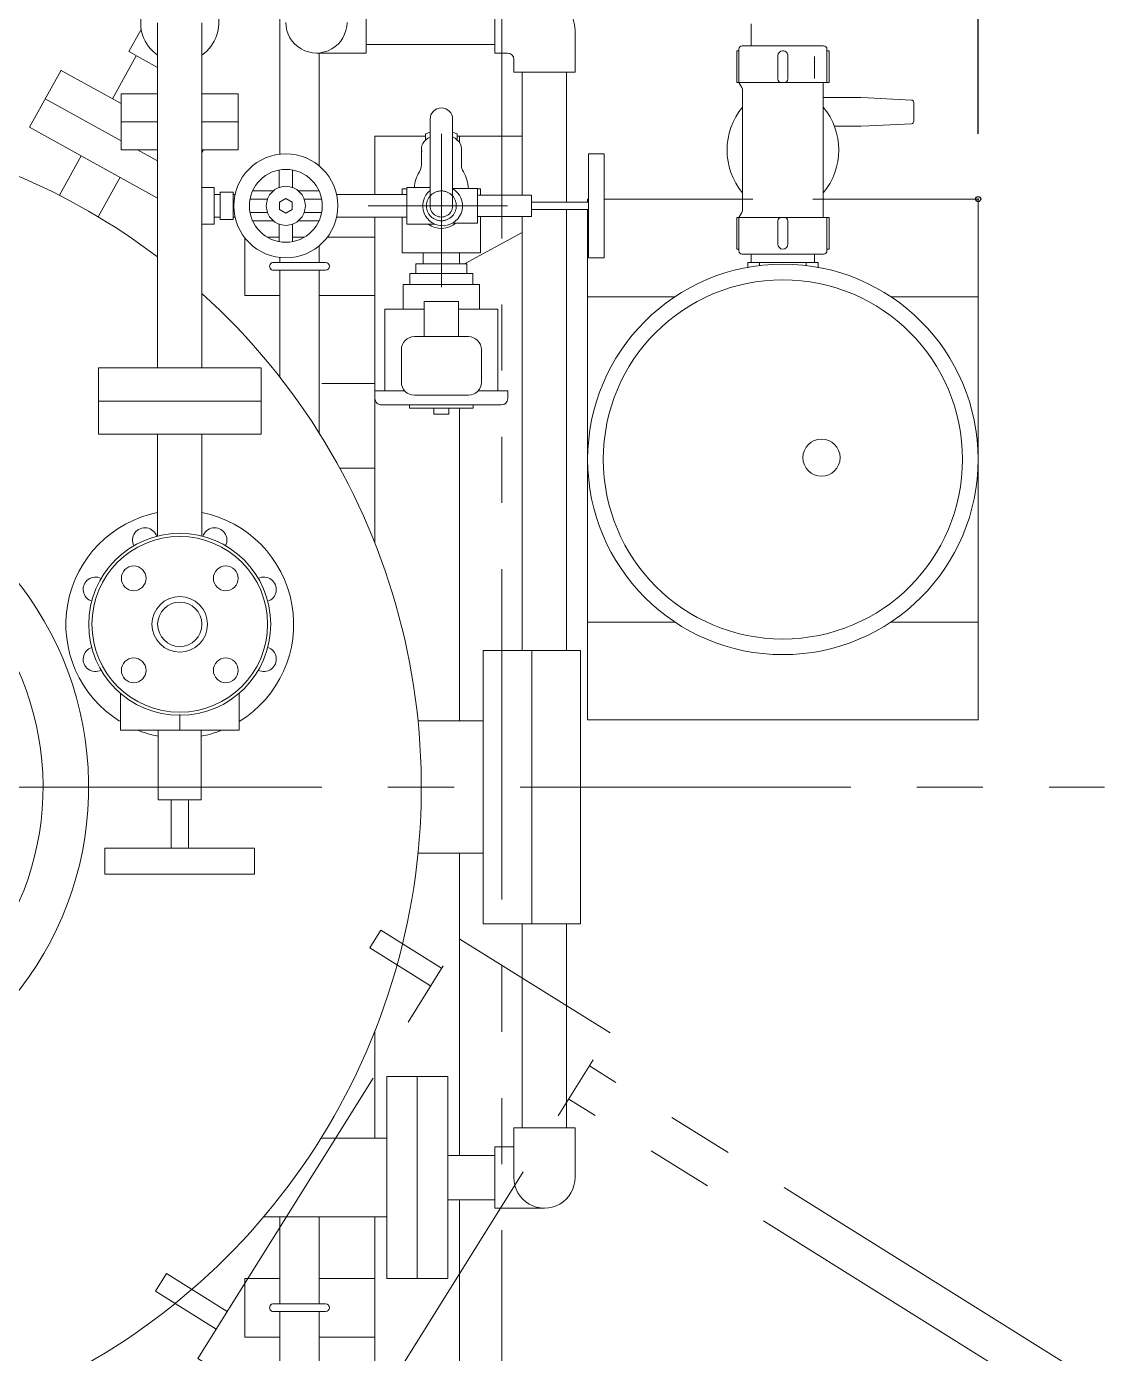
# Model space of a CAD drawing. Units: millimetres at full size. Extents: x -3234 to 3095, y -3490 to 3437.
# Drawn here: x -1517 to -689, y 596 to 1615 of the extents above; entities that cross this region are included whole.
import ezdxf

# ---------------------------------------------------------------- set-up
doc = ezdxf.new("R2010")
doc.units = ezdxf.units.MM
doc.header["$LTSCALE"] = 8
doc.header["$PDMODE"] = 32
doc.header["$PDSIZE"] = 4
for name, pattern in [('USER1', [50.8, 31.75, -6.35, 6.35, -6.35]), ('USER2', [19.05, 12.7, -6.35]), ('USER3', [63.5, 31.75, -6.35, 6.35, -6.35, 6.35, -6.35])]:
    doc.linetypes.add(name, pattern=pattern)
doc.layers.add('0-0_0', color=7, linetype='Continuous')
doc.layers.add('0-3_DEFPOINTS', color=7, linetype='Continuous')
doc.layers.add('0-1_LY_1', color=7, linetype='Continuous', lineweight=18)

# ---------------------------------------------------------------- blocks, each defined once
blk = doc.blocks.new('D5')
at = {"layer": '0-0_0'}
blk.add_line((938.4, 501.7), (938.4, 2280.572), dxfattribs=at)
at = {"layer": '0-3_DEFPOINTS'}
blk.add_point((938.4, 451.7), dxfattribs=at)

msp = doc.modelspace()

# ---------------------------------------------------------------- linework, layer by layer
at = {"layer": '0-1_LY_1', "linetype": 'USER3'}
for p, q in [((-1151.722, -71.348), (-1151.722, 2125.808)), ((-1253.127, 907.515), (-1244.649, 921.084)), ((-1253.127, 907.515), (-1244.649, 921.084)), ((-1198.006, 891.938), (-1244.649, 921.084)), ((-1206.485, 878.369), (-1253.127, 907.515)), ((-1183.963, 914.411), (-1068.601, 842.326)), ((-1269.971, 520.067), (-1068.601, 842.326)), ((-719.473, 588.79), (-1084.499, 816.884)), ((-735.37, 563.349), (-1100.397, 791.443)), ((-1417.932, 643.772), (-1409.453, 657.341)), ((-1362.811, 628.195), (-1409.453, 657.341)), ((-1371.29, 614.626), (-1417.932, 643.772))]:
    msp.add_line(p, q, dxfattribs=at)
at = {"layer": '0-1_LY_1', "color": 3}
for p, q in [((-1322.222, 1677.459), (-1322.222, 1517.405)), ((-1438.295, 1596.141), (-1428.817, 1613.242)), ((-1416.222, 1618.158), (-1416.222, 1353.159)), ((-1382.222, 1618.158), (-1382.222, 1353.159)), ((-1450.936, 1559.93), (-1432.611, 1592.99)), ((-1438.295, 1596.141), (-1416.222, 1583.906)), ((-1292.222, 1595.059), (-1292.222, 1508.477)), ((-1490.731, 1581.988), (-1444.222, 1556.208)), ((-1444.222, 1563.659), (-1444.222, 1520.659)), ((-1444.222, 1563.659), (-1416.222, 1563.659)), ((-1382.222, 1563.659), (-1354.222, 1563.659)), ((-1354.222, 1563.659), (-1354.222, 1520.659)), ((-904.782, 1560.859), (-875.595, 1560.859)), ((-875.222, 1560.859), (-837.122, 1558.954)), ((-835.222, 1556.956), (-835.222, 1542.761)), ((-1444.222, 1542.159), (-1416.222, 1542.159)), ((-1382.222, 1542.159), (-1354.222, 1542.159)), ((-1206.872, 1544.258), (-1206.872, 1477.659)), ((-1189.572, 1477.659), (-1189.572, 1544.258)), ((-837.122, 1540.764), (-875.222, 1538.859)), ((-1206.872, 1534.252), (-1210.347, 1532.884)), ((-1210.347, 1528.342), (-1210.347, 1532.884)), ((-1186.097, 1532.884), (-1189.571, 1534.252)), ((-1186.097, 1528.342), (-1186.097, 1532.884)), ((-1184.222, 1531.158), (-1184.222, 1526.168)), ((-896.277, 1538.859), (-875.595, 1538.859)), ((-1444.222, 1520.659), (-1416.222, 1520.659)), ((-1382.222, 1520.659), (-1354.222, 1520.659)), ((-1382.222, 1518.542), (-1381.049, 1520.659)), ((-1213.6, 1509.052), (-1213.6, 1521.709)), ((-1182.844, 1509.052), (-1182.844, 1521.693)), ((-1085.164, 1517.658), (-1073.222, 1517.658)), ((-1085.164, 1517.658), (-1085.164, 1437.659)), ((-1073.222, 1517.658), (-1073.222, 1437.659)), ((-1322.722, 1491.8), (-1322.722, 1505.208)), ((-1312.721, 1491.8), (-1312.721, 1505.208)), ((-1382.222, 1491.659), (-1372.722, 1491.659)), ((-1372.722, 1491.659), (-1372.722, 1463.659)), ((-1343.251, 1489.159), (-1327.353, 1489.159)), ((-1308.091, 1489.159), (-1292.193, 1489.159)), ((-1228.222, 1486.308), (-1228.222, 1490.659)), ((-1228.222, 1490.659), (-1224.722, 1490.659)), ((-1224.722, 1491.659), (-1206.872, 1491.659)), ((-1224.722, 1491.659), (-1224.722, 1463.659)), ((-1188.935, 1490.922), (-1170.442, 1490.922)), ((-1170.442, 1490.922), (-1170.442, 1464.395)), ((-1170.442, 1490.659), (-1168.222, 1490.659)), ((-1168.222, 1485.732), (-1168.222, 1490.659)), ((-1372.722, 1486.308), (-1368.222, 1486.308)), ((-1368.222, 1488.159), (-1358.222, 1488.159)), ((-1368.222, 1488.159), (-1368.222, 1467.158)), ((-1358.222, 1488.159), (-1358.222, 1467.158)), ((-1358.222, 1486.308), (-1356.776, 1486.308)), ((-1331.864, 1482.659), (-1345.272, 1482.659)), ((-1322.702, 1480.533), (-1317.722, 1483.408)), ((-1322.702, 1474.784), (-1322.702, 1480.533)), ((-1317.722, 1483.408), (-1312.742, 1480.533)), ((-1312.743, 1480.533), (-1312.743, 1474.784)), ((-1290.172, 1482.659), (-1303.58, 1482.659)), ((-1278.668, 1486.308), (-1224.722, 1486.308)), ((-1129.022, 1485.732), (-1129.022, 1469.585)), ((-1129.022, 1480.542), (-1085.164, 1480.542)), ((-1372.722, 1469.009), (-1368.222, 1469.009)), ((-1358.222, 1469.009), (-1356.776, 1469.009)), ((-1331.864, 1472.658), (-1345.272, 1472.658)), ((-1317.722, 1471.908), (-1322.702, 1474.784)), ((-1312.742, 1474.783), (-1317.722, 1471.908)), ((-1290.172, 1472.658), (-1303.58, 1472.658)), ((-1278.668, 1469.009), (-1224.722, 1469.009)), ((-1228.222, 1441.659), (-1228.222, 1469.009)), ((-1170.442, 1477.659), (-1164.098, 1477.659)), ((-1170.442, 1469.585), (-1164.098, 1469.585)), ((-1168.222, 1441.659), (-1168.222, 1469.585)), ((-1164.098, 1469.585), (-1129.022, 1469.585)), ((-1129.022, 1474.775), (-1085.164, 1474.775)), ((-1382.222, 1463.659), (-1372.722, 1463.659)), ((-1368.222, 1467.158), (-1358.222, 1467.158)), ((-1343.251, 1466.159), (-1327.353, 1466.159)), ((-1322.722, 1450.109), (-1322.722, 1463.517)), ((-1312.721, 1450.109), (-1312.721, 1463.517)), ((-1308.091, 1466.159), (-1292.193, 1466.159)), ((-1224.722, 1463.659), (-1203.383, 1463.659)), ((-1188.935, 1464.395), (-1170.442, 1464.395)), ((-1332.144, 1453.659), (-1322.722, 1453.659)), ((-1312.721, 1453.659), (-1303.3, 1453.659)), ((-1136.022, 1457.112), (-1180.507, 1433.159)), ((-1322.222, 1437.912), (-1322.222, 1434.159)), ((-1292.222, 1446.84), (-1292.222, 1434.159)), ((-1228.222, 1441.659), (-1168.222, 1441.659)), ((-1212.223, 1441.659), (-1212.223, 1433.158)), ((-1184.222, 1441.659), (-1184.222, 1433.158)), ((-1085.164, 1437.659), (-1073.222, 1437.659)), ((-1327.222, 1434.159), (-1287.222, 1434.159)), ((-1327.222, 1428.159), (-1287.222, 1428.159)), ((-1322.222, 1428.159), (-1322.222, 1345.973)), ((-1292.222, 1428.159), (-1292.222, 1303.35)), ((-1217.722, 1433.158), (-1178.722, 1433.158)), ((-1217.722, 1425.659), (-1217.722, 1433.158)), ((-1178.722, 1425.659), (-1178.722, 1433.158)), ((-1227.472, 1417.158), (-1168.972, 1417.158)), ((-1227.472, 1398.159), (-1227.472, 1417.158)), ((-1222.472, 1425.659), (-1173.972, 1425.659)), ((-1222.472, 1417.158), (-1222.472, 1425.659)), ((-1173.972, 1417.158), (-1173.972, 1425.659)), ((-1168.972, 1398.159), (-1168.972, 1417.158)), ((-1241.722, 1398.159), (-1211.472, 1398.159)), ((-1241.722, 1335.659), (-1241.722, 1398.159)), ((-1211.472, 1404.159), (-1184.972, 1404.159)), ((-1211.472, 1377.159), (-1211.472, 1404.159)), ((-1184.972, 1377.159), (-1184.972, 1404.159)), ((-1184.972, 1398.159), (-1154.722, 1398.159)), ((-1154.722, 1335.659), (-1154.722, 1398.159)), ((-1218.972, 1377.159), (-1177.472, 1377.159)), ((-1228.972, 1342.159), (-1228.972, 1367.159)), ((-1167.472, 1342.159), (-1167.472, 1367.159)), ((-1461.722, 1353.159), (-1336.722, 1353.159)), ((-1461.722, 1353.159), (-1461.722, 1302.159)), ((-1336.722, 1353.159), (-1336.722, 1302.159)), ((-1249.222, 1335.659), (-1226.571, 1335.659)), ((-1249.222, 1329.659), (-1249.222, 1335.659)), ((-1169.872, 1335.659), (-1147.222, 1335.659)), ((-1147.222, 1329.659), (-1147.222, 1335.659)), ((-1461.722, 1327.659), (-1336.722, 1327.659)), ((-1218.972, 1332.159), (-1177.472, 1332.159)), ((-1244.222, 1324.659), (-1152.222, 1324.659)), ((-1222.722, 1322.159), (-1222.722, 1324.659)), ((-1222.722, 1322.159), (-1173.722, 1322.159)), ((-1203.972, 1317.659), (-1203.972, 1322.159)), ((-1203.972, 1317.659), (-1192.472, 1317.659)), ((-1192.472, 1317.659), (-1192.472, 1322.159)), ((-1173.722, 1322.159), (-1173.722, 1324.659)), ((-1461.722, 1302.159), (-1336.722, 1302.159)), ((-1416.222, 1302.159), (-1416.222, 1223.96)), ((-1382.222, 1302.159), (-1382.222, 1223.96)), ((-1091.222, 1136.159), (-1091.222, 926.158)), ((-1444.831, 1103.189), (-1444.831, 1074.815)), ((-1353.613, 1103.189), (-1353.613, 1074.815)), ((-1399.222, 1086.895), (-1399.222, 1074.815)), ((-1184.222, 1081.959), (-1184.222, 1081.922)), ((-1444.831, 1074.815), (-1353.613, 1074.815)), ((-1415.723, 1074.815), (-1415.723, 1021.319)), ((-1382.721, 1074.815), (-1382.721, 1021.319)), ((-1415.722, 1021.319), (-1382.721, 1021.319)), ((-1405.817, 1021.319), (-1405.817, 984.158)), ((-1392.627, 1021.319), (-1392.627, 984.158)), ((-1456.722, 984.158), (-1341.722, 984.158)), ((-1456.722, 964.158), (-1456.722, 984.158)), ((-1240.222, 808.659), (-1193.222, 808.659)), ((-1290.693, 761.409), (-1240.222, 761.409)), ((-1193.222, 748.159), (-1157.422, 748.159)), ((-1193.222, 714.158), (-1157.422, 714.158)), ((-1334.803, 700.909), (-1240.222, 700.909)), ((-1322.222, 700.909), (-1322.222, 634.159)), ((-1292.222, 700.909), (-1292.222, 634.159)), ((-1349.222, 653.659), (-1349.222, 608.659)), ((-1349.222, 653.659), (-1322.222, 653.659)), ((-1292.222, 653.659), (-1249.222, 653.659)), ((-1240.222, 653.659), (-1193.222, 653.659)), ((-1327.222, 634.159), (-1287.222, 634.159)), ((-1327.222, 628.159), (-1287.222, 628.159)), ((-1322.222, 628.159), (-1322.222, 579.043)), ((-1292.222, 628.159), (-1292.222, 579.043)), ((-1349.222, 608.659), (-1322.222, 608.659)), ((-1292.222, 608.659), (-1249.222, 608.659))]:
    msp.add_line(p, q, dxfattribs=at)
at = {"layer": '0-1_LY_1'}
for p, q in [((-1256.022, 1642.059), (-1256.022, 1595.059)), ((-1157.222, 1642.059), (-1157.222, 1595.059)), ((-1095.522, 1612.059), (-1095.522, 1580.359)), ((-960.122, 1600.558), (-960.122, 1617.558)), ((-1256.022, 1601.559), (-1157.222, 1601.559)), ((-967.118, 1600.558), (-904.526, 1600.558)), ((-1294.222, 1595.059), (-1256.022, 1595.059)), ((-1157.222, 1595.059), (-1147.522, 1595.059)), ((-971.342, 1596.718), (-969.678, 1596.718)), ((-969.678, 1597.998), (-969.678, 1572.398)), ((-939.662, 1592.878), (-939.662, 1574.958)), ((-931.982, 1592.878), (-931.982, 1574.958)), ((-911.522, 1575.358), (-911.522, 1592.358)), ((-901.966, 1597.998), (-901.966, 1572.398)), ((-901.966, 1596.718), (-900.302, 1596.718)), ((-900.302, 1596.718), (-900.302, 1572.398)), ((-1514.664, 1538.127), (-1490.441, 1581.827)), ((-1142.522, 1590.059), (-1142.522, 1580.359)), ((-1142.522, 1580.359), (-1095.522, 1580.359)), ((-1136.022, 1580.359), (-1136.022, 1485.732)), ((-1102.022, 1580.359), (-1102.022, 1480.542)), ((-904.782, 1572.398), (-904.782, 1468.718)), ((-1502.553, 1559.977), (-1444.222, 1527.644)), ((-966.862, 1567.278), (-966.862, 1473.838)), ((-1514.664, 1538.127), (-1416.222, 1483.559)), ((-1431.62, 1520.659), (-1416.222, 1512.123)), ((-1491.684, 1485.734), (-1474.869, 1516.068)), ((-1461.947, 1469.25), (-1445.133, 1499.585)), ((-1085.822, 1482.858), (-1085.164, 1482.858)), ((-1085.822, 1482.858), (-1085.822, 1480.542)), ((-1073.222, 1482.858), (-958.822, 1482.858)), ((-912.822, 1482.858), (-785.822, 1482.858)), ((-785.822, 1482.858), (-785.822, 1082.859)), ((-1136.022, 1469.585), (-1136.022, 1136.159)), ((-1102.022, 1474.775), (-1102.022, 1136.159)), ((-1085.822, 1474.775), (-1085.822, 1082.859)), ((-971.342, 1468.718), (-971.342, 1444.398)), ((-900.302, 1468.718), (-971.342, 1468.718)), ((-969.678, 1468.718), (-969.678, 1443.118)), ((-901.966, 1468.718), (-901.966, 1443.118)), ((-900.302, 1468.718), (-900.302, 1444.398)), ((-939.662, 1466.158), (-939.662, 1448.238)), ((-931.982, 1466.158), (-931.982, 1448.238)), ((-971.342, 1444.398), (-969.678, 1444.398)), ((-904.526, 1440.558), (-967.118, 1440.558)), ((-960.122, 1434.058), (-960.122, 1440.558)), ((-911.522, 1434.058), (-911.522, 1440.558)), ((-900.302, 1444.398), (-901.966, 1444.398)), ((-962.822, 1430.108), (-962.822, 1434.058)), ((-908.822, 1434.058), (-962.822, 1434.058)), ((-953.822, 1431.756), (-953.822, 1434.058)), ((-917.822, 1431.756), (-917.822, 1434.058)), ((-908.822, 1430.108), (-908.822, 1434.058)), ((-1085.822, 1407.858), (-1018.738, 1407.858)), ((-852.906, 1407.858), (-785.822, 1407.858)), ((-1085.822, 1157.859), (-1018.738, 1157.859)), ((-852.907, 1157.859), (-785.822, 1157.859)), ((-1166.222, 1136.159), (-1091.222, 1136.159)), ((-1166.222, 1136.159), (-1166.222, 926.158)), ((-1128.722, 1136.159), (-1128.722, 926.158)), ((-1216.155, 1081.959), (-1166.222, 1081.959)), ((-1085.822, 1082.859), (-785.822, 1082.859)), ((-1216.155, 980.358), (-1166.222, 980.358)), ((-1166.222, 926.158), (-1091.222, 926.158)), ((-1136.022, 926.158), (-1136.022, 769.359)), ((-1102.022, 926.158), (-1102.022, 769.359)), ((-1240.222, 808.659), (-1240.222, 653.659)), ((-1216.722, 808.659), (-1216.722, 653.659)), ((-1193.222, 653.659), (-1193.222, 808.659)), ((-1142.522, 769.359), (-1142.522, 731.158)), ((-1142.522, 769.359), (-1095.522, 769.359)), ((-1095.522, 769.359), (-1095.522, 731.158)), ((-1157.222, 754.659), (-1142.522, 754.659)), ((-1157.222, 754.659), (-1157.222, 707.659)), ((-1157.222, 707.659), (-1119.022, 707.659))]:
    msp.add_line(p, q, dxfattribs=at)
at = {"layer": '0-1_LY_1', "color": 5}
for p, q in [((-1249.222, 1531.158), (-1210.347, 1531.158)), ((-1249.222, 1531.158), (-1249.222, 1486.308)), ((-1186.097, 1531.158), (-1136.022, 1531.158)), ((-1249.222, 1469.009), (-1249.222, 1218.475)), ((-1285.722, 1453.659), (-1249.222, 1453.659)), ((-1292.222, 1408.658), (-1249.222, 1408.658)), ((-1290.033, 1341.159), (-1249.222, 1341.159)), ((-1184.222, 1322.159), (-1184.222, 1081.959)), ((-1276.241, 1276.159), (-1249.222, 1276.159)), ((-1184.222, 748.159), (-1184.222, 980.358)), ((-1249.222, 843.842), (-1249.222, 761.409)), ((-1184.222, 714.158), (-1184.222, 411.159)), ((-1249.222, 700.909), (-1249.222, 411.159))]:
    msp.add_line(p, q, dxfattribs=at)
at = {"layer": '0-1_LY_1', "linetype": 'USER1'}
for p, q in [((-1198.222, 1532.921), (-1198.222, 1415.064)), ((-1254.544, 1477.659), (-1147.401, 1477.659)), ((-2356.905, 1031.159), (-688.761, 1031.159))]:
    msp.add_line(p, q, dxfattribs=at)
at = {"layer": '0-1_LY_1'}
msp.add_lwpolyline([(-971.342, 1596.718), (-971.342, 1572.398), (-900.302, 1572.398)], dxfattribs=at)
at = {"layer": '0-1_LY_1', "color": 3}
for points in [[(-1206.873, 1530.628), (-1208.684, 1529.615), (-1210.258, 1528.422), (-1211.559, 1527.076), (-1212.557, 1525.609), (-1213.231, 1524.053), (-1213.564, 1522.443), (-1213.548, 1520.817), (-1213.185, 1519.211)], [(-1182.844, 1521.701), (-1183.046, 1523.445), (-1183.646, 1525.143), (-1184.629, 1526.751), (-1185.969, 1528.226), (-1187.631, 1529.53), (-1189.571, 1530.628)], [(-1170.442, 1485.732), (-1164.098, 1485.732), (-1129.022, 1485.732)], [(-1456.722, 964.158), (-1341.722, 964.158), (-1341.722, 984.158)]]:
    msp.add_lwpolyline(points, dxfattribs=at)
at = {"layer": '0-1_LY_1', "color": 5}
msp.add_lwpolyline([(-1349.222, 1453.006), (-1349.222, 1408.658), (-1322.222, 1408.658)], dxfattribs=at)
at = {"layer": '0-1_LY_1', "linetype": 'USER3'}
msp.add_lwpolyline([(-1269.971, 520.067), (-1385.332, 592.153), (-1183.963, 914.411)], dxfattribs=at)
at = {"layer": '0-1_LY_1', "color": 3}
for centre, radius in [((-1317.722, 1477.659), 40), ((-1317.722, 1477.659), 28), ((-1317.722, 1477.659), 15), ((-935.822, 1282.859), 150), ((-935.822, 1282.859), 138), ((-1399.222, 1156.158), 69.9), ((-1399.222, 1156.158), 67.5), ((-1434.578, 1191.514), 9.5), ((-1363.867, 1191.514), 9.5), ((-1399.222, 1156.158), 21.35), ((-1399.222, 1156.158), 17), ((-1434.578, 1120.803), 9.5), ((-1363.867, 1120.803), 9.5)]:
    msp.add_circle(centre, radius, dxfattribs=at)
at = {"layer": '0-1_LY_1', "color": 3, "linetype": 'USER2'}
msp.add_circle((-1198.222, 1477.659), 11.5, dxfattribs=at)
at = {"layer": '0-1_LY_1'}
msp.add_circle((-906.151, 1284.212), 14.286, dxfattribs=at)
at = {"layer": '0-1_LY_1', "color": 3}
for centre, radius, start, end in [((-1399.222, 1618.158), 30, 304.51811, 235.48186), ((-1198.222, 1544.258), 8.65, 0, 179.99996), ((-837.222, 1556.956), 2, 0, 87.13753), ((-837.222, 1542.761), 2, 272.86247, 0), ((-1223.6, 1509.052), 10, 327.96831, 0.00001), ((-1172.844, 1509.052), 10, 180.00009, 212.03171), ((-1724.222, 1031.159), 510.6, 52.89972, 67.19877), ((-1193.743, 1490.373), 25.218, 147.96834, 177.07801), ((-1202.701, 1490.373), 25.218, 1.24701, 32.0317), ((-1197.257, 1477.659), 15.282, 128.99173, 59.80976), ((-1188.935, 1493.805), 2.883, 257.23532, 270.00002), ((-1198.222, 1477.659), 8.65, 179.99996, 359.99998), ((-1198.222, 1477.659), 17.3, 234.02262, 309.94463), ((-1188.935, 1461.512), 2.883, 89.99998, 117.26593), ((-1327.222, 1431.158), 3, 89.99998, 270), ((-1287.222, 1431.158), 3, 270.00002, 89.99998), ((-1724.222, 1031.159), 510.6, 275.73242, 47.94835), ((-1218.972, 1367.159), 10, 89.99998, 179.99996), ((-1177.472, 1367.159), 10, 0, 89.99998), ((-1218.972, 1342.159), 10, 179.99996, 270), ((-1177.472, 1342.159), 10, 270.00002, 0), ((-1244.222, 1329.659), 5, 179.99996, 270), ((-1152.222, 1329.659), 5, 270.00002, 0), ((-1724.222, 1031.159), 255, 289.23272, 158.972), ((-1724.222, 1031.159), 220, 291.50512, 160.06772), ((-1327.222, 631.158), 3, 89.99998, 270), ((-1287.222, 631.158), 3, 270.00002, 89.99998)]:
    msp.add_arc(centre, radius, start, end, dxfattribs=at)
at = {"layer": '0-1_LY_1'}
for centre, radius, start, end in [((-1125.522, 1612.059), 30, 0, 89.99998), ((-1294.222, 1618.559), 23.5, 179.99996, 359.99998), ((-967.118, 1597.998), 2.56, 90, 179.99998), ((-904.526, 1597.998), 2.56, 359.99996, 90), ((-1147.522, 1590.059), 5, 0, 89.99998), ((-935.822, 1592.878), 3.84, 90, 179.99998), ((-935.822, 1592.878), 3.84, 359.99996, 90), ((-1001.819, 1551.386), 38.4, 24.44729, 33.17436), ((-937.102, 1574.958), 2.56, 179.99998, 269.99996), ((-934.542, 1574.958), 2.56, 269.99996, 359.99995), ((-926.927, 1520.558), 51.782, 140.46358, 219.53642), ((-944.718, 1520.558), 51.782, 320.46358, 39.53642), ((-1001.819, 1489.731), 38.4, 326.82563, 335.55275), ((-937.102, 1466.158), 2.56, 90, 179.99998), ((-934.542, 1466.158), 2.56, 359.99996, 90), ((-935.822, 1448.238), 3.84, 179.99998, 359.99995), ((-967.118, 1443.118), 2.56, 179.99998, 269.99996), ((-904.526, 1443.118), 2.56, 270.00004, 0.00002), ((-1399.222, 1156.158), 87.5, 101.20297, 238.08373), ((-1399.222, 1156.158), 87.5, 301.41616, 78.797), ((-1426.01, 1220.83), 9.5, 18.00477, 206.99522), ((-1372.434, 1220.83), 9.5, 333.00477, 161.9952), ((-1463.893, 1182.946), 9.5, 63.00472, 251.99524), ((-1334.55, 1182.946), 9.5, 288.00478, 116.99518), ((-1463.893, 1129.371), 9.5, 108.00474, 296.9952), ((-1334.55, 1129.371), 9.5, 243.00482, 71.99522), ((-1399.222, 1156.158), 87.5, 248.37864, 259.13), ((-1399.222, 1156.158), 87.5, 280.87, 291.62145), ((-1119.022, 731.158), 23.5, 179.99996, 359.99998)]:
    msp.add_arc(centre, radius, start, end, dxfattribs=at)

# ---------------------------------------------------------------- block references
msp.add_blockref('D5', (-1724.222, 1031.159), dxfattribs=at)

doc.saveas('drawing.dxf')
